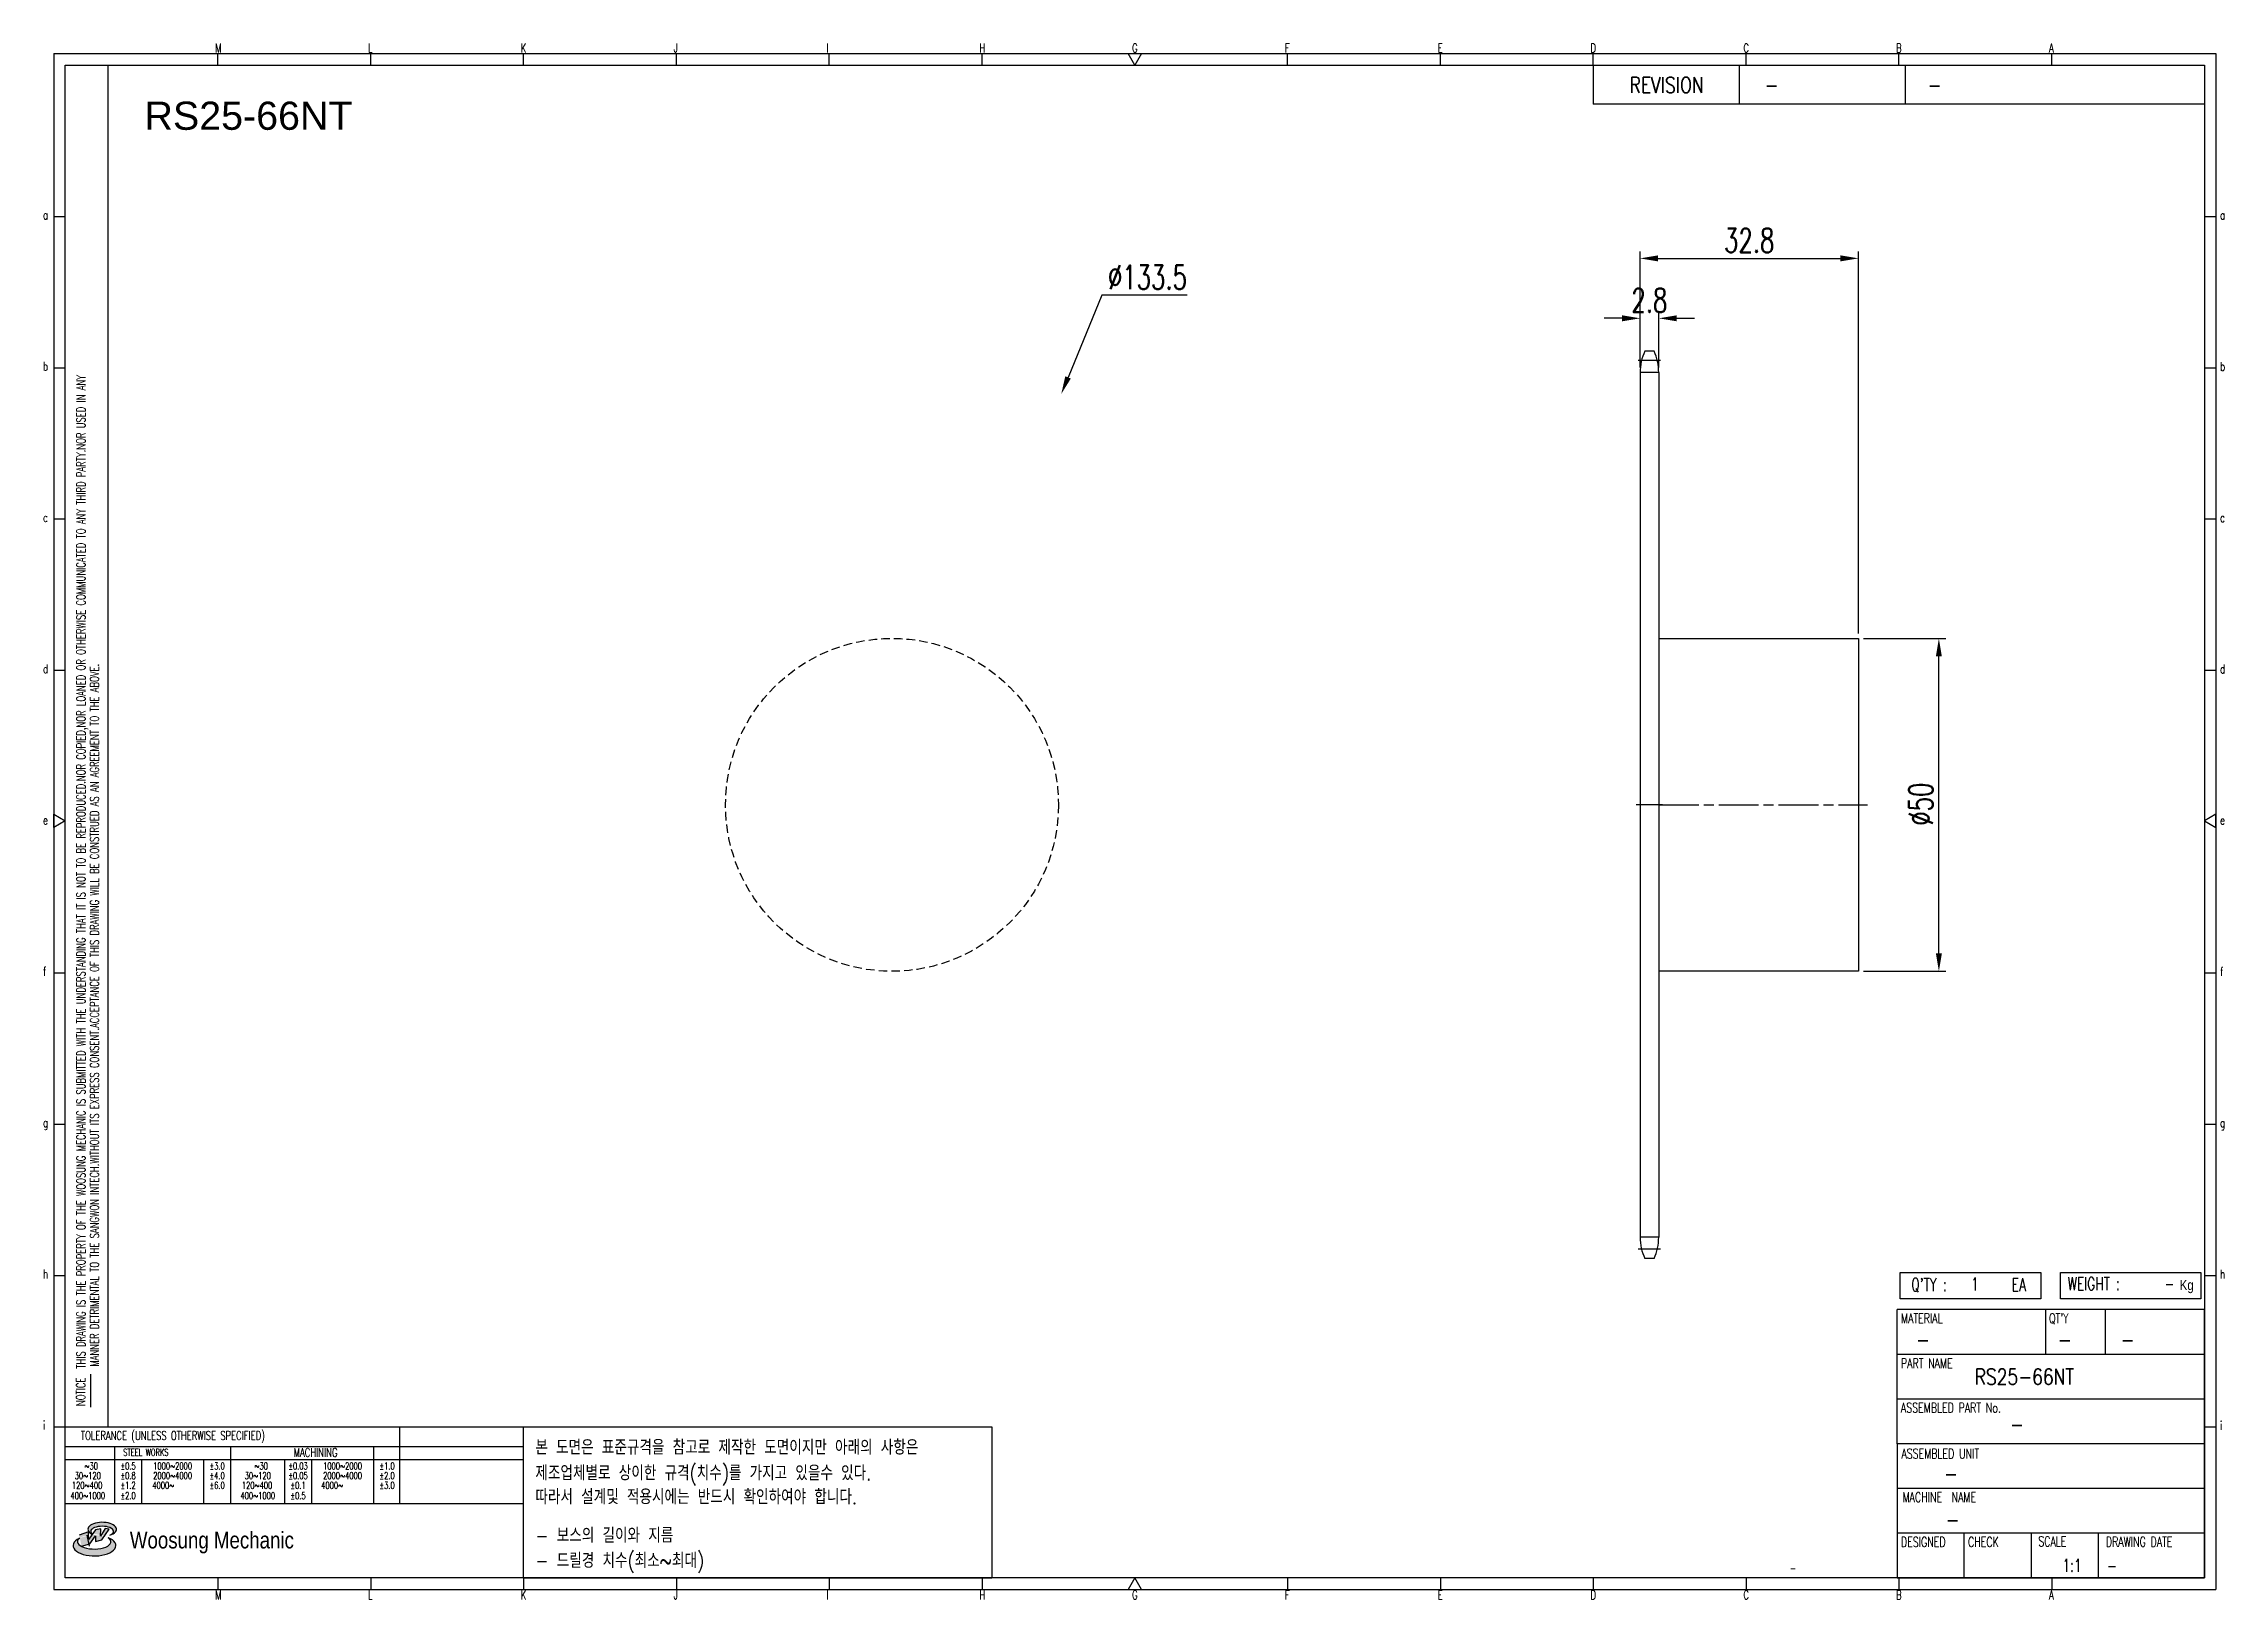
# Model space of a CAD drawing. Header units: millimetres. Extents: x -64901 to -64574, y 2437 to 2671.
import ezdxf
from ezdxf.enums import TextEntityAlignment as Align

# ---------------------------------------------------------------- set-up
doc = ezdxf.new("R2010")
doc.units = ezdxf.units.MM
for name, pattern in [('AM_ISO02W050', [7.5, 6, -1.5]), ('AM_ISO02W050x2', [3.75, 3, -0.75]), ('AM_ISO08W050', [18, 12, -1.5, 3, -1.5]), ('AM_ISO08W050x2', [9, 6, -0.75, 1.5, -0.75]), ('HIDDEN', [9.525, 6.35, -3.175])]:
    doc.linetypes.add(name, pattern=pattern)
for name, color, linetype, lineweight in [('AM_3N', 6, 'AM_ISO02W050', 25), ('AM_7', 4, 'AM_ISO08W050', 25), ('AM_7N', 4, 'AM_ISO08W050', 25)]:
    doc.layers.add(name, color=color, linetype=linetype, lineweight=lineweight)
for name, color, linetype in [('S-DIM', 7, 'Continuous'), ('TITLE', 7, 'Continuous'), ('도면레이아웃', 7, 'Continuous')]:
    doc.layers.add(name, color=color, linetype=linetype)
doc.styles.add('HAN', font='ROMANS.shx', dxfattribs={"width": 0.7, "bigfont": 'whgtxt.shx'})
doc.styles.add('HKD_ST2', font='romans.shx', dxfattribs={"width": 0.7, "height": 4, "bigfont": '@extfont2.shx'})
doc.styles.add('HSG', font='SIMPLEX.shx', dxfattribs={"width": 0.7, "bigfont": 'HSG.shx'})
doc.styles.add('ROMANS', font='romans.shx', dxfattribs={"width": 0.7, "bigfont": 'whgtxt.shx'})
doc.styles.add('SLDTEXTSTYLE4', font='arial.ttf', dxfattribs={"width": 0.8})
doc.styles.get("Standard").update_dxf_attribs({"font": 'arial.ttf'})
doc.dimstyles.new('APP4.5', dxfattribs={"dimscale": 1.5, "dimtxt": 2.4, "dimasz": 1.8, "dimexe": 0.7, "dimexo": 0.5, "dimgap": 0.6, "dimtad": 1, "dimtoh": 1, "dimdec": 1, "dimrnd": 0.01, "dimzin": 9, "dimdsep": 46, "dimtxsty": 'HSG', "dimcen": 0, "dimclrd": 1, "dimclre": 1, "dimclrt": 256, "dimazin": 2, "dimtp": 1, "dimtm": 1, "dimtfac": 0.5, "dimtdec": 1, "dimtofl": 0, "dimtmove": 0, "dimatfit": 3, "dimfxl": 0.7, "dimtvp": 1, "dimtolj": 2, "dimlwd": -1, "dimlwe": -1, "dimarcsym": 0})

# ---------------------------------------------------------------- blocks, each defined once
blk = doc.blocks.new('fuyjgdhj')
for p, q in [((-66198.52, 424.71), (-66168.52, 424.71)), ((-66168.52, 424.71), (-66168.52, 374.71)), ((-66168.52, 374.71), (-66198.52, 374.71))]:
    blk.add_line(p, q)
at = {"layer": 'AM_7N', "linetype": 'AM_ISO08W050x2'}
blk.add_line((-66198.52, 399.71), (-66167.17, 399.71), dxfattribs=at)
blk = doc.blocks.new('SUYWSHJH')
at = {"layer": '도면레이아웃'}
h = blk.add_hatch(color=10, dxfattribs=at)
h.paths.add_polyline_path([(1.544, 35.177), (1.554, 34.966), (1.779, 35.034), (2.054, 35.422), (1.908, 35.446), (1.728, 35.167), (1.741, 35.439), (1.547, 35.405), (1.292, 35.041), (1.295, 35.33), (0.943, 35.208), (1.03, 34.8), (1.336, 34.885)])
edge = h.paths.add_edge_path()
edge.add_ellipse((1.795, 35.421), major_axis=(-0.53, 0), ratio=0.487785, start_angle=122.36065, end_angle=403.39574)
edge.add_line((1.411, 35.244), (1.419, 35.261))
edge.add_ellipse((1.798, 35.344), major_axis=(-0.423, 0), ratio=0.444396, start_angle=131.58977, end_angle=386.19408, ccw=False)
edge = h.paths.add_edge_path()
edge.add_ellipse((1.512, 34.815), major_axis=(-0.793, 0), ratio=0.480113, start_angle=314.67633, end_angle=590.85213)
edge.add_ellipse((1.501, 34.958), major_axis=(-0.62, 0), ratio=0.43311, start_angle=331.7024, end_angle=574.42495, ccw=False)
for p, q in [((0, 90.118), (80.15, 90.118)), ((0, 90.118), (0, 33.191)), ((6.089, 89.693), (6.089, 90.118)), ((11.753, 89.693), (11.753, 90.118)), ((17.418, 89.693), (17.418, 90.118)), ((23.082, 89.693), (23.082, 90.118)), ((28.746, 89.693), (28.746, 90.118)), ((34.411, 89.693), (34.411, 90.118)), ((45.739, 89.693), (45.739, 90.118)), ((51.404, 89.693), (51.404, 90.118)), ((57.068, 89.693), (57.068, 90.118)), ((62.732, 89.693), (62.732, 90.118)), ((68.397, 89.693), (68.397, 90.118)), ((74.061, 89.693), (74.061, 90.118)), ((80.15, 90.118), (80.15, 33.191)), ((0, 84.085), (0.425, 84.085)), ((79.725, 84.085), (80.15, 84.085)), ((0, 78.478), (0.425, 78.478)), ((79.725, 78.478), (80.15, 78.478)), ((0, 72.87), (0.425, 72.87)), ((79.725, 72.87), (80.15, 72.87)), ((0, 67.262), (0.425, 67.262)), ((79.725, 67.262), (80.15, 67.262)), ((0, 56.047), (0.425, 56.047)), ((79.725, 56.047), (80.15, 56.047)), ((0, 50.439), (0.425, 50.439)), ((79.725, 50.439), (80.15, 50.439)), ((0, 44.832), (0.425, 44.832)), ((79.725, 44.832), (80.15, 44.832)), ((1.377, 39.947), (1.377, 41.174)), ((0, 39.224), (0.425, 39.224)), ((79.725, 39.224), (80.15, 39.224)), ((0, 33.191), (80.15, 33.191)), ((6.089, 33.616), (6.089, 33.191)), ((11.753, 33.616), (11.753, 33.191)), ((17.418, 33.616), (17.418, 33.191)), ((23.082, 33.616), (23.082, 33.191)), ((28.746, 33.616), (28.746, 33.191)), ((34.411, 33.616), (34.411, 33.191)), ((45.739, 33.616), (45.739, 33.191)), ((51.404, 33.616), (51.404, 33.191)), ((57.068, 33.616), (57.068, 33.191)), ((62.732, 33.616), (62.732, 33.191)), ((68.397, 33.616), (68.397, 33.191)), ((74.061, 33.616), (74.061, 33.191))]:
    blk.add_line(p, q)
at = {"color": 2}
for p, q in [((2.017, 39.224), (2.017, 89.693)), ((0.425, 39.224), (17.418, 39.224)), ((12.816, 39.224), (12.816, 36.382)), ((17.418, 33.616), (17.418, 39.224)), ((0.425, 38.487), (17.418, 38.487)), ((0.425, 38.012), (17.418, 38.012)), ((2.257, 38.487), (2.257, 36.382)), ((3.257, 38.012), (3.257, 36.382)), ((5.557, 38.012), (5.557, 36.382)), ((6.557, 38.5), (6.557, 36.382)), ((8.557, 38.012), (8.557, 36.382)), ((9.557, 38.026), (9.557, 36.382)), ((11.857, 38.487), (11.857, 36.382)), ((0.425, 36.382), (17.418, 36.382))]:
    blk.add_line(p, q, dxfattribs=at)
at = {"color": 6, "ltscale": 0.5}
for p, q in [((57.068, 89.693), (57.068, 88.246)), ((62.47, 89.693), (62.47, 88.246)), ((68.635, 89.693), (68.635, 88.246)), ((79.725, 88.246), (57.068, 88.246)), ((68.336, 38.59), (68.336, 43.563)), ((79.725, 43.563), (68.336, 43.563)), ((73.827, 43.563), (73.827, 41.905)), ((76.037, 43.563), (76.037, 41.905)), ((79.725, 38.59), (79.725, 43.563)), ((79.725, 41.905), (68.336, 41.905)), ((79.725, 40.248), (68.336, 40.248)), ((68.336, 38.59), (68.336, 33.616)), ((79.725, 38.59), (68.336, 38.59)), ((79.725, 33.616), (79.725, 38.59)), ((79.725, 36.932), (68.336, 36.932)), ((79.725, 35.274), (68.336, 35.274)), ((70.822, 33.616), (70.822, 35.274)), ((73.309, 33.616), (73.309, 35.274)), ((75.796, 33.616), (75.796, 35.274)), ((68.336, 33.616), (79.725, 33.616))]:
    blk.add_line(p, q, dxfattribs=at)
for points in [[(40.075, 89.693), (39.83, 90.118), (40.32, 90.118)], [(0.425, 89.693), (79.725, 89.693), (79.725, 33.616), (0.425, 33.616)], [(0.425, 61.679), (0, 61.433), (0, 61.924)], [(79.725, 61.679), (80.15, 61.433), (80.15, 61.924)], [(40.075, 33.616), (39.83, 33.191), (40.32, 33.191)]]:
    blk.add_lwpolyline(points, close=True)
at = {"layer": 'TITLE', "color": 20}
for p, q in [((68.449, 43.961), (68.449, 44.936)), ((68.449, 44.936), (73.654, 44.936)), ((73.654, 44.936), (73.654, 43.961)), ((74.39, 43.961), (74.39, 44.936)), ((74.39, 44.936), (79.595, 44.936)), ((79.595, 44.936), (79.595, 43.961)), ((73.654, 43.961), (68.449, 43.961)), ((79.595, 43.961), (74.39, 43.961))]:
    blk.add_line(p, q, dxfattribs=at)
at = {"layer": '도면레이아웃'}
for p, q in [((1.295, 35.33), (0.943, 35.208)), ((1.03, 34.8), (1.336, 34.885)), ((1.224, 35.208), (1.311, 34.8)), ((1.224, 35.208), (1.224, 35.208)), ((1.547, 35.405), (1.292, 35.041)), ((1.292, 35.041), (1.295, 35.33)), ((1.336, 34.885), (1.544, 35.177)), ((1.419, 35.261), (1.411, 35.244)), ((1.544, 35.177), (1.554, 34.966)), ((1.741, 35.439), (1.547, 35.405)), ((1.554, 34.966), (1.779, 35.034)), ((1.908, 35.446), (1.728, 35.167)), ((1.728, 35.167), (1.741, 35.439)), ((1.779, 35.034), (2.054, 35.422)), ((2.054, 35.422), (1.908, 35.446))]:
    blk.add_line(p, q, dxfattribs=at)
for centre, major_axis, ratio, start_param, end_param in [((1.795, 35.421), (-0.53, 0), 0.487785, 2.135596, 7.040584), ((1.512, 34.815), (-0.793, 0), 0.480113, 5.492138, 10.312315), ((1.501, 34.958), (-0.62, 0), 0.43311, 5.789299, 10.025607), ((1.798, 35.344), (-0.423, 0), 0.444396, 2.296675, 6.740358)]:
    blk.add_ellipse(centre, major_axis=major_axis, ratio=ratio, start_param=start_param, end_param=end_param, dxfattribs=at)
at = {"color": 4, "style": 'HKD_ST2', "width": 0.7}
for s, p in [('M', (5.988, 90.164)), ('L', (11.652, 90.164)), ('K', (17.316, 90.164)), ('J', (22.981, 90.164)), ('I', (28.645, 90.164)), ('H', (34.309, 90.164)), ('G', (39.974, 90.164)), ('F', (45.638, 90.164)), ('E', (51.302, 90.164)), ('D', (56.967, 90.164)), ('C', (62.631, 90.164)), ('B', (68.295, 90.164)), ('A', (73.96, 90.164)), ('a', (-0.395, 83.976)), ('a', (80.305, 83.97)), ('b', (-0.395, 78.368)), ('b', (80.305, 78.362)), ('c', (-0.395, 72.76)), ('c', (80.305, 72.754)), ('d', (-0.395, 67.153)), ('d', (80.305, 67.147)), ('e', (-0.395, 61.545)), ('e', (80.305, 61.539)), ('f', (-0.395, 55.937)), ('f', (80.305, 55.931)), ('g', (-0.395, 50.33)), ('g', (80.305, 50.324)), ('h', (-0.395, 44.722)), ('h', (80.305, 44.716)), ('i', (-0.395, 39.114)), ('i', (80.305, 39.108)), ('M', (5.988, 32.824)), ('L', (11.652, 32.824)), ('K', (17.316, 32.824)), ('J', (22.981, 32.824)), ('I', (28.645, 32.824)), ('H', (34.309, 32.824)), ('G', (39.974, 32.824)), ('F', (45.638, 32.824)), ('E', (51.302, 32.824)), ('D', (56.967, 32.824)), ('C', (62.631, 32.824)), ('B', (68.295, 32.824)), ('A', (73.96, 32.824))]:
    blk.add_text(s, height=0.326, dxfattribs=at).set_placement(p)
for s, height, style, width, p in [('REVISION', 0.5806, 'HAN', 0.8, (58.415, 88.664)), ('-', 0.581, 'HAN', 0.8, (63.426, 88.664)), ('-', 0.581, 'HAN', 0.8, (69.468, 88.664)), ("Q'TY : ", 0.4746, 'HKD_ST2', 0.7, (68.857, 44.253)), ('1', 0.475, 'HKD_ST2', 0.7, (71.071, 44.275)), ('EA', 0.4746, 'HKD_ST2', 0.7, (72.578, 44.253)), ('WEIGHT : ', 0.4746, 'HKD_ST2', 0.7, (74.65, 44.286)), ('-', 0.581, 'HAN', 0.8, (69.029, 42.157)), ('-', 0.581, 'HAN', 0.8, (74.289, 42.157)), ('-', 0.581, 'HAN', 0.8, (76.623, 42.157)), ('-', 0.581, 'HAN', 0.8, (72.515, 39.013)), ('-', 0.581, 'HAN', 0.8, (70.067, 37.189)), ('-', 0.581, 'HAN', 0.8, (70.126, 35.48)), ('1:1', 0.4746, 'HKD_ST2', 0.7, (74.458, 33.848)), ('-', 0.475, 'HKD_ST2', 0.7, (76.112, 33.837))]:
    blk.add_text(s, height=height, dxfattribs=dict(style=style, width=width)).set_placement(p)
at = {"color": 2, "style": 'HKD_ST2', "width": 0.7}
for s, p in [(' THIS DRAWING IS THE PROPERTY OF THE WOOSUNG MECHANIC IS SUBMITTED WITH THE UNDERSTANDING THAT IT IS NOT TO BE REPRODUCED.NOR COPIED,NOR LOANED OR OTHERWISE COMMUNICATED TO ANY THIRD PARTY.NOR USED IN ANY', (1.173, 41.217)), ('MANNER DETRIMENTAL TO THE SANGWON INTECH.WITHOUT ITS EXPRESS CONSENT.ACCEPTANCE OF THIS DRAWING WILL BE CONSTRUED AS AN AGREEMENT TO THE ABOVE.', (1.672, 41.447))]:
    blk.add_text(s, height=0.326266, rotation=90, dxfattribs=at).set_placement(p)
at = {"style": 'HKD_ST2', "width": 0.7}
blk.add_text('-', height=0.475, dxfattribs=at).set_placement((78.613, 44.286), align=Align.RIGHT)
at = {"color": 4, "style": 'HKD_ST2', "width": 0.7}
for s, height, p in [('MATERIAL', 0.3651, (68.474, 43.425)), ("QT'Y", 0.3651, (73.965, 43.425)), ('PART NAME', 0.3651, (68.474, 41.756)), ('ASSEMBLED PART No.', 0.36511, (68.474, 40.109)), ('ASSEMBLED UNIT', 0.36511, (68.49, 38.408)), ('MACHINE  NAME', 0.36511, (68.532, 36.794)), ('DESIGNED', 0.3651, (68.474, 35.136)), ('CHECK', 0.3651, (70.961, 35.136)), ('SCALE', 0.3651, (73.566, 35.153)), ('DRAWING DATE', 0.36511, (76.071, 35.141))]:
    blk.add_text(s, height=height, dxfattribs=at).set_placement(p, align=Align.TOP_LEFT)
at = {"style": 'HKD_ST2', "width": 0.7}
blk.add_text('NOTICE', height=0.3263, rotation=90, dxfattribs=at).set_placement((1.163, 39.988))
for s, height, style, width, p in [('TOLERANCE (UNLESS OTHERWISE SPECIFIED)', 0.32627, 'HKD_ST2', 0.7, (4.417, 38.896)), ('-', 0.326, 'ROMANS', 0.65, (64.469, 33.975))]:
    blk.add_text(s, height=height, dxfattribs=dict(style=style, width=width)).set_placement(p, align=Align.MIDDLE_CENTER)
at = {"color": 4, "style": 'HKD_ST2', "width": 0.7}
for s, height, p in [('STEEL WORKS', 0.26101, (3.416, 38.268)), ('MACHINING', 0.3263, (9.707, 38.27)), ('%%P0.5', 0.261, (2.757, 37.762)), ('%%P0.8', 0.261, (2.757, 37.411)), ('%%P3.0', 0.261, (6.057, 37.762)), ('%%P4.0', 0.261, (6.057, 37.411)), ('%%P0.03', 0.261, (9.057, 37.762)), ('%%P0.05', 0.261, (9.057, 37.411)), ('%%P1.0', 0.261, (12.357, 37.762)), ('%%P2.0', 0.261, (12.357, 37.411)), ('%%P1.2', 0.261, (2.757, 37.045)), ('%%P2.0', 0.261, (2.757, 36.67)), ('%%P6.0', 0.261, (6.057, 37.045)), ('%%P0.1', 0.261, (9.057, 37.045)), ('%%P0.5', 0.261, (9.057, 36.67)), ('%%P3.0', 0.261, (12.357, 37.045))]:
    blk.add_text(s, height=height, dxfattribs=at).set_placement(p, align=Align.MIDDLE)
for s, height, p in [('30%%126120', 0.261, (1.263, 37.411)), ('%%12630', 0.261, (1.389, 37.762)), ('2000%%1264000', 0.26101, (4.407, 37.411)), ('1000%%1262000', 0.26101, (4.407, 37.762)), ('30%%126120', 0.261, (7.563, 37.411)), ('%%12630', 0.261, (7.689, 37.762)), ('2000%%1264000', 0.26101, (10.707, 37.411)), ('1000%%1262000', 0.26101, (10.707, 37.762)), ('400%%1261000', 0.26101, (1.263, 36.67)), ('120%%126400', 0.26101, (1.237, 37.045)), ('4000%%126', 0.261, (4.061, 37.045)), ('400%%1261000', 0.26101, (7.563, 36.67)), ('120%%126400', 0.26101, (7.537, 37.045)), ('4000%%126', 0.261, (10.321, 37.045))]:
    blk.add_text(s, height=height, dxfattribs=at).set_placement(p, align=Align.MIDDLE_CENTER)
at = {"color": 1, "style": 'SLDTEXTSTYLE4', "width": 0.8}
blk.add_text('Woosung Mechanic', height=0.61957, dxfattribs=at).set_placement((2.822, 34.711))
at = {"layer": 'TITLE', "width": 0.8}
blk.add_text('Kg', height=0.3789, dxfattribs=at).set_placement((78.807, 44.286))
blk = doc.blocks.new('*D23')
at = {"layer": 'Defpoints', "color": 0, "transparency": 16777216}
for p in [(-64628.71, 2581.43), (-64616.63, 2581.43), (-64628.71, 2531.43)]:
    blk.add_point(p, dxfattribs=at)
at = {"layer": 'S-DIM', "color": 1, "transparency": 16777216}
for p, q in [((-64627.96, 2581.43), (-64615.58, 2581.43)), ((-64616.63, 2534.13), (-64616.63, 2578.73)), ((-64627.96, 2531.43), (-64615.58, 2531.43))]:
    blk.add_line(p, q, dxfattribs=at)
for points in [[(-64617.08, 2578.73), (-64616.18, 2578.73), (-64616.63, 2581.43)], [(-64617.08, 2534.13), (-64616.18, 2534.13), (-64616.63, 2531.43)]]:
    blk.add_solid(points, dxfattribs=at)
at = {"layer": 'S-DIM', "transparency": 16777216, "insert": (-64619.33, 2556.53), "char_height": 3.6, "attachment_point": 5, "rotation": 90, "style": 'HSG'}
blk.add_mtext('\\A2;%%c50', dxfattribs=at)
blk = doc.blocks.new('*D24')
at = {"layer": 'Defpoints', "color": 0, "transparency": 16777216}
for p in [(-64658.71, 2629.51), (-64661.51, 2621.37), (-64658.71, 2621.37)]:
    blk.add_point(p, dxfattribs=at)
at = {"layer": 'S-DIM', "color": 1, "transparency": 16777216}
for p, q in [((-64661.51, 2622.12), (-64661.51, 2630.56)), ((-64658.71, 2622.12), (-64658.71, 2630.56)), ((-64664.21, 2629.51), (-64666.91, 2629.51)), ((-64656.01, 2629.51), (-64653.31, 2629.51))]:
    blk.add_line(p, q, dxfattribs=at)
for points in [[(-64664.21, 2629.96), (-64664.21, 2629.06), (-64661.51, 2629.51)], [(-64656.01, 2629.96), (-64656.01, 2629.06), (-64658.71, 2629.51)]]:
    blk.add_solid(points, dxfattribs=at)
at = {"layer": 'S-DIM', "transparency": 16777216, "insert": (-64660.11, 2632.21), "char_height": 3.6, "attachment_point": 5, "style": 'HSG'}
blk.add_mtext('\\A2;2.8', dxfattribs=at)
blk = doc.blocks.new('*D25')
at = {"layer": 'Defpoints', "color": 0, "transparency": 16777216}
for p in [(-64628.71, 2638.51), (-64661.51, 2621.37), (-64628.71, 2581.43)]:
    blk.add_point(p, dxfattribs=at)
at = {"layer": 'S-DIM', "color": 1, "transparency": 16777216}
for p, q in [((-64661.51, 2622.12), (-64661.51, 2639.56)), ((-64658.81, 2638.51), (-64631.41, 2638.51)), ((-64628.71, 2582.18), (-64628.71, 2639.56))]:
    blk.add_line(p, q, dxfattribs=at)
for points in [[(-64658.81, 2638.96), (-64658.81, 2638.06), (-64661.51, 2638.51)], [(-64631.41, 2638.96), (-64631.41, 2638.06), (-64628.71, 2638.51)]]:
    blk.add_solid(points, dxfattribs=at)
at = {"layer": 'S-DIM', "transparency": 16777216, "insert": (-64645.11, 2641.21), "char_height": 3.6, "attachment_point": 5, "style": 'HSG'}
blk.add_mtext('\\A2;32.8', dxfattribs=at)
blk = doc.blocks.new('*D26')
at = {"layer": 'Defpoints', "color": 0, "transparency": 16777216}
for p in [(-64748.45, 2618.14), (-64799.29, 2494.75)]:
    blk.add_point(p, dxfattribs=at)
at = {"layer": 'S-DIM', "color": 1, "transparency": 16777216}
for p, q in [((-64742.34, 2632.98), (-64747.42, 2620.64)), ((-64729.56, 2632.98), (-64742.34, 2632.98))]:
    blk.add_line(p, q, dxfattribs=at)
blk.add_solid([(-64747.84, 2620.81), (-64747.01, 2620.46), (-64748.45, 2618.14)], dxfattribs=at)
at = {"layer": 'S-DIM', "transparency": 16777216, "insert": (-64735.5, 2635.68), "char_height": 3.6, "attachment_point": 5, "style": 'HSG'}
blk.add_mtext('\\A2;∅133.5', dxfattribs=at)

msp = doc.modelspace()

# ---------------------------------------------------------------- linework, layer by layer
for p, q in [((-64659.41, 2624.57), (-64660.8, 2624.57)), ((-64661.51, 2621.37), (-64661.51, 2491.5)), ((-64658.71, 2621.37), (-64658.71, 2491.5)), ((-64659.41, 2488.3), (-64660.8, 2488.3))]:
    msp.add_line(p, q)
at = {"color": 4}
msp.add_lwpolyline([(-64829.2, 2463.03), (-64758.86, 2463.03), (-64758.86, 2440.31), (-64829.2, 2440.31)], close=True, dxfattribs=at)
at = {"color": 2, "linetype": 'HIDDEN', "ltscale": 0.2}
msp.add_circle((-64773.87, 2556.44), 25, dxfattribs=at)
for centre, start, end in [((-64653.91, 2621.37), 155.0989, 180), ((-64666.31, 2621.37), 0, 24.9011), ((-64653.91, 2491.5), 180, 204.9011), ((-64666.31, 2491.5), 335.0989, 0)]:
    msp.add_arc(centre, 7.6, start, end)
at = {"layer": 'AM_3N', "linetype": 'AM_ISO02W050x2'}
for p, q in [((-64658.71, 2621.37), (-64661.51, 2621.37)), ((-64658.71, 2491.5), (-64661.51, 2491.5))]:
    msp.add_line(p, q, dxfattribs=at)
at = {"layer": 'AM_7', "linetype": 'AM_ISO08W050x2'}
for p, q in [((-64658.43, 2623.17), (-64661.81, 2623.17)), ((-64658.12, 2556.44), (-64662.09, 2556.44)), ((-64658.43, 2489.7), (-64661.81, 2489.7))]:
    msp.add_line(p, q, dxfattribs=at)

# ---------------------------------------------------------------- block references
at = {"xscale": 4.052024513222401, "yscale": 4.052024513222401, "zscale": 4.052024513222401}
msp.add_blockref('SUYWSHJH', (-64899.78, 2304.1), dxfattribs=at)
msp.add_blockref('fuyjgdhj', (1539.82, 2156.73))

# ---------------------------------------------------------------- texts
at = {"color": 2}
msp.add_text('RS25-66NT', height=4.234, dxfattribs=at).set_placement((-64886.14, 2657.82))
at = {"style": 'HAN', "width": 0.8}
msp.add_text('RS25-66NT', height=2.353, dxfattribs=at).set_placement((-64611.25, 2469.36))
at = {"color": 4, "style": 'HAN', "width": 0.8}
for s, p in [('본 도면은 표준규격을 참고로 제작한 도면이지만 아래의 사항은', (-64827.44, 2458.83)), ('제조업체별로 상이한 규격(치수)를 가지고 있을수 있다.', (-64827.44, 2454.97)), ('따라서 설계및 적용시에는 반드시 확인하여야 합니다.', (-64827.44, 2451.39)), ('- 보스의 길이와 지름', (-64827.44, 2445.61)), ('- 드릴경 치수(최소~최대)', (-64827.44, 2441.82))]:
    msp.add_text(s, height=2.226, dxfattribs=at).set_placement(p)

# ---------------------------------------------------------------- dimensions: what is measured, and where the dimension line sits
at = {"layer": 'S-DIM'}
dim = msp.add_linear_dim(base=(-64628.71, 2638.51), p1=(-64661.51, 2621.37), p2=(-64628.71, 2581.43), dimstyle='APP4.5', dxfattribs=at)
dim.commit()
dim.dimension.update_dxf_attribs({"geometry": '*D25', "text_midpoint": (-64645.11, 2641.21)})
dim = msp.add_diameter_dim_2p(p1=(-64799.29, 2494.75), p2=(-64748.45, 2618.14), dimstyle='APP4.5', dxfattribs=at)
dim.commit()
dim.dimension.update_dxf_attribs({"geometry": '*D26', "text_midpoint": (-64735.5, 2632.98), "dimtype": 163})
dim = msp.add_linear_dim(base=(-64658.71, 2629.51), p1=(-64661.51, 2621.37), p2=(-64658.71, 2621.37), dimstyle='APP4.5', dxfattribs=at)
dim.commit()
dim.dimension.update_dxf_attribs({"geometry": '*D24', "text_midpoint": (-64660.11, 2629.51), "dimtype": 160})
dim = msp.add_linear_dim(base=(-64616.63, 2581.43), p1=(-64628.71, 2531.43), p2=(-64628.71, 2581.43), angle=90, text='%%c<>', dimstyle='APP4.5', dxfattribs=at)
dim.commit()
dim.dimension.update_dxf_attribs({"geometry": '*D23', "text_midpoint": (-64616.63, 2556.53), "dimtype": 160})

doc.saveas('drawing.dxf')
